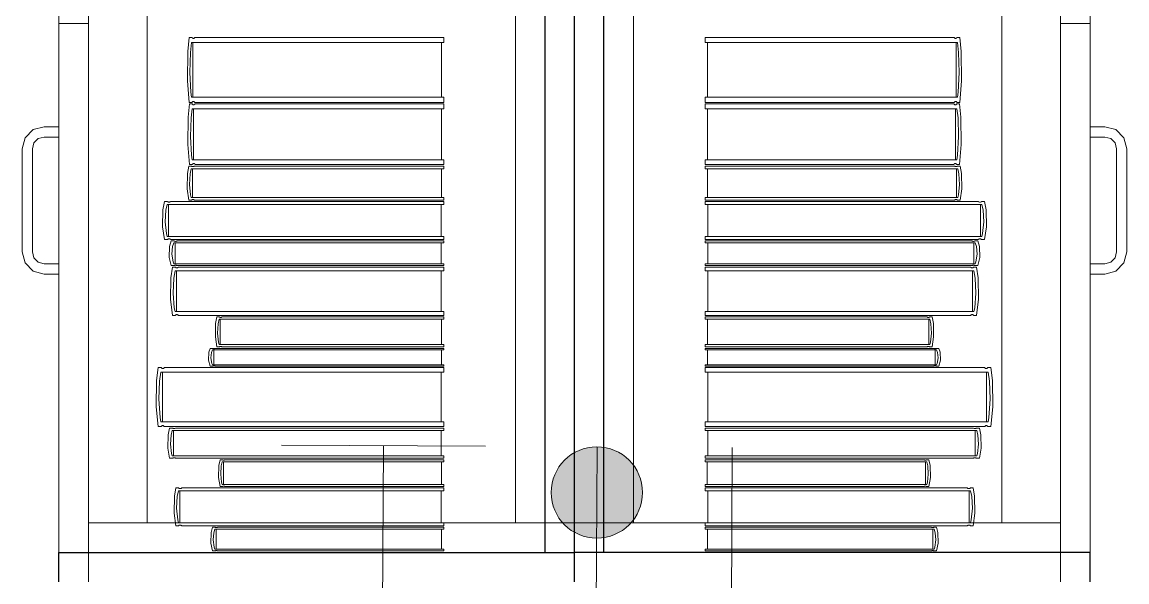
# Model space of a CAD drawing. Header units: inches. Extents: x -19 to 5698, y -728 to 92.
# Drawn here: x 116.594 to 117.344, y 35 to 35.38 of the extents above; entities that cross this region are included whole.
import ezdxf

# ---------------------------------------------------------------- set-up
doc = ezdxf.new("R2010")
doc.units = ezdxf.units.IN
doc.header["$MEASUREMENT"] = 0
doc.set_wipeout_variables(frame=1)
for name, pattern in [('HIDDEN', [0.375, 0.25, -0.125]), ('RAYITAS', [0.375, 0.25, -0.125]), ('Wipeout_Contour', [1, 0, -1])]:
    doc.linetypes.add(name, pattern=pattern)
for name, color, linetype, lineweight in [('00 conduct tomacorr', 120, 'HIDDEN', 30), ('T-TECHO-E', 150, 'Continuous', 20), ('TOMACORRIENTE', 22, 'RAYITAS', 9)]:
    doc.layers.add(name, color=color, linetype=linetype, lineweight=lineweight)
doc.layers.add('Interior - Mobiliario', color=7, linetype='Continuous')

# ---------------------------------------------------------------- blocks, each defined once
blk = doc.blocks.new('a')
at = {"layer": 'TOMACORRIENTE', "ltscale": 0.05}
h = blk.add_hatch(color=4, dxfattribs=at)
edge = h.paths.add_edge_path()
edge.add_arc((0, 0.0752), 0.02106, 0, 360)
at = {"layer": 'TOMACORRIENTE', "color": 4}
for p, q in [((-0.14553, 0.09625), (-0.0515, 0.09625)), ((-0.09851, 0.09625), (-0.09851, -0.09657)), ((0, 0.09625), (0, -0.09625)), ((0.06232, -0.09625), (0.06232, 0.09625))]:
    blk.add_line(p, q, dxfattribs=at)
blk.add_circle((0, 0.0752), 0.02106, dxfattribs=at)
blk = doc.blocks.new('CABLE 3FACE')
at = {"layer": 'T-TECHO-E', "rotation": 59.94170052614085}
blk.add_blockref('a', (0, 0), dxfattribs=at)

msp = doc.modelspace()

# ---------------------------------------------------------------- linework, layer by layer
at = {"layer": 'Interior - Mobiliario', "color": 175, "linetype": 'Continuous', "lineweight": 13}
for p, q in [((116.63882, 36.48), (116.63882, 35.02)), ((116.94882, 35.02), (116.94882, 36.48)), ((116.98882, 35.02), (116.98882, 36.48)), ((117.29882, 36.48), (117.29882, 35.02)), ((116.63882, 36.46), (116.63882, 35.04)), ((116.67882, 35.04), (116.67882, 36.46)), ((116.92882, 36.46), (116.92882, 35.04)), ((117.00882, 36.46), (117.00882, 35.04)), ((117.25882, 35.04), (117.25882, 36.46)), ((117.29882, 36.46), (117.29882, 35.04)), ((116.61882, 35.379), (116.63882, 35.379)), ((117.31882, 35.379), (117.29882, 35.379)), ((116.7072, 35.36962), (116.70625, 35.35993)), ((116.70908, 35.36962), (116.7072, 35.36962)), ((116.70813, 35.35947), (116.70892, 35.36609)), ((116.70892, 35.36609), (116.88016, 35.36609)), ((116.70917, 35.36945), (116.70908, 35.36962)), ((116.70939, 35.36918), (116.70917, 35.36945)), ((116.70963, 35.369), (116.70939, 35.36918)), ((116.70988, 35.3689), (116.70963, 35.369)), ((116.70979, 35.36609), (116.70979, 35.32897)), ((116.71013, 35.36889), (116.70988, 35.3689)), ((116.71038, 35.36897), (116.71013, 35.36889)), ((116.71063, 35.36913), (116.71038, 35.36897)), ((116.71085, 35.36939), (116.71063, 35.36913)), ((116.71099, 35.36962), (116.71085, 35.36939)), ((116.88016, 35.36962), (116.71099, 35.36962)), ((116.87843, 35.32897), (116.87843, 35.36609)), ((116.88016, 35.36609), (116.88016, 35.36962)), ((117.05747, 35.36609), (117.05747, 35.36962)), ((117.05747, 35.36962), (117.22664, 35.36962)), ((117.22871, 35.36609), (117.05747, 35.36609)), ((117.0592, 35.32897), (117.0592, 35.36609)), ((117.22664, 35.36962), (117.22679, 35.36939)), ((117.22679, 35.36939), (117.22701, 35.36913)), ((117.22701, 35.36913), (117.22725, 35.36897)), ((117.22725, 35.36897), (117.2275, 35.36889)), ((117.2275, 35.36889), (117.22776, 35.3689)), ((117.22776, 35.3689), (117.22801, 35.369)), ((117.22784, 35.36609), (117.22784, 35.32897)), ((117.22801, 35.369), (117.22824, 35.36918)), ((117.22824, 35.36918), (117.22846, 35.36945)), ((117.22846, 35.36945), (117.22856, 35.36962)), ((117.22856, 35.36962), (117.23044, 35.36962)), ((117.2295, 35.35947), (117.22871, 35.36609)), ((117.23044, 35.36962), (117.23139, 35.35993)), ((116.70625, 35.35993), (116.70603, 35.34017)), ((116.70769, 35.34587), (116.70813, 35.35947)), ((117.22994, 35.34587), (117.2295, 35.35947)), ((117.23139, 35.35993), (117.2316, 35.34017)), ((116.70603, 35.34017), (116.7072, 35.32544)), ((116.70841, 35.33233), (116.70769, 35.34587)), ((117.22922, 35.33233), (117.22994, 35.34587)), ((117.2316, 35.34017), (117.23044, 35.32544)), ((116.7072, 35.32544), (116.70908, 35.32544)), ((116.70892, 35.32897), (116.70841, 35.33233)), ((116.88016, 35.32897), (116.70892, 35.32897)), ((116.70908, 35.32544), (116.70922, 35.32568)), ((116.70922, 35.32568), (116.70944, 35.32593)), ((116.70944, 35.32593), (116.70968, 35.3261)), ((116.70968, 35.3261), (116.70993, 35.32618)), ((116.70993, 35.32618), (116.71019, 35.32617)), ((116.71019, 35.32617), (116.71044, 35.32607)), ((116.71044, 35.32607), (116.71068, 35.32588)), ((116.71068, 35.32588), (116.71089, 35.32561)), ((116.71089, 35.32561), (116.71099, 35.32544)), ((116.71099, 35.32544), (116.88016, 35.32544)), ((116.88016, 35.32544), (116.88016, 35.32897)), ((117.05747, 35.32544), (117.05747, 35.32897)), ((117.05747, 35.32897), (117.22871, 35.32897)), ((117.22664, 35.32544), (117.05747, 35.32544)), ((117.22674, 35.32561), (117.22664, 35.32544)), ((117.22696, 35.32588), (117.22674, 35.32561)), ((117.22719, 35.32607), (117.22696, 35.32588)), ((117.22744, 35.32617), (117.22719, 35.32607)), ((117.2277, 35.32618), (117.22744, 35.32617)), ((117.22795, 35.3261), (117.2277, 35.32618)), ((117.22819, 35.32593), (117.22795, 35.3261)), ((117.22842, 35.32568), (117.22819, 35.32593)), ((117.22856, 35.32544), (117.22842, 35.32568)), ((117.23044, 35.32544), (117.22856, 35.32544)), ((117.22871, 35.32897), (117.22922, 35.33233)), ((116.70754, 35.32444), (116.7066, 35.31541)), ((116.70942, 35.32444), (116.70754, 35.32444)), ((116.70848, 35.31498), (116.70927, 35.32115)), ((116.70927, 35.32115), (116.88016, 35.32115)), ((116.70951, 35.32428), (116.70942, 35.32444)), ((116.70973, 35.32403), (116.70951, 35.32428)), ((116.70997, 35.32386), (116.70973, 35.32403)), ((116.71022, 35.32376), (116.70997, 35.32386)), ((116.71013, 35.32115), (116.71013, 35.28657)), ((116.71047, 35.32375), (116.71022, 35.32376)), ((116.71073, 35.32383), (116.71047, 35.32375)), ((116.71097, 35.32398), (116.71073, 35.32383)), ((116.71119, 35.32422), (116.71097, 35.32398)), ((116.71133, 35.32444), (116.71119, 35.32422)), ((116.88016, 35.32444), (116.71133, 35.32444)), ((116.87843, 35.28657), (116.87843, 35.32115)), ((116.88016, 35.32115), (116.88016, 35.32444)), ((117.05747, 35.32115), (117.05747, 35.32444)), ((117.05747, 35.32444), (117.2263, 35.32444)), ((117.22837, 35.32115), (117.05747, 35.32115)), ((117.0592, 35.28657), (117.0592, 35.32115)), ((117.2263, 35.32444), (117.22645, 35.32422)), ((117.22645, 35.32422), (117.22667, 35.32398)), ((117.22667, 35.32398), (117.22691, 35.32383)), ((117.22691, 35.32383), (117.22716, 35.32375)), ((117.22716, 35.32375), (117.22741, 35.32376)), ((117.22741, 35.32376), (117.22766, 35.32386)), ((117.2275, 35.32115), (117.2275, 35.28657)), ((117.22766, 35.32386), (117.2279, 35.32403)), ((117.2279, 35.32403), (117.22812, 35.32428)), ((117.22812, 35.32428), (117.22822, 35.32444)), ((117.22822, 35.32444), (117.23009, 35.32444)), ((117.22916, 35.31498), (117.22837, 35.32115)), ((117.23009, 35.32444), (117.23104, 35.31541)), ((116.7066, 35.31541), (116.70638, 35.29701)), ((116.70804, 35.30231), (116.70848, 35.31498)), ((117.2296, 35.30231), (117.22916, 35.31498)), ((117.23104, 35.31541), (117.23125, 35.29701)), ((116.60132, 35.30699), (116.59583, 35.3015)), ((116.60882, 35.309), (116.60132, 35.30699)), ((116.61882, 35.309), (116.60882, 35.309)), ((116.61882, 35.302), (116.61882, 35.309)), ((117.31882, 35.309), (117.32882, 35.309)), ((117.31882, 35.302), (117.31882, 35.309)), ((117.32882, 35.309), (117.33632, 35.30699)), ((117.33632, 35.30699), (117.34181, 35.3015)), ((116.59583, 35.3015), (116.59382, 35.294)), ((116.60082, 35.294), (116.60189, 35.298)), ((116.60189, 35.298), (116.60482, 35.30093)), ((116.60482, 35.30093), (116.60882, 35.302)), ((116.60882, 35.302), (116.61882, 35.302)), ((116.70638, 35.29701), (116.70754, 35.28328)), ((116.70876, 35.2897), (116.70804, 35.30231)), ((117.22888, 35.2897), (117.2296, 35.30231)), ((117.23125, 35.29701), (117.23009, 35.28328)), ((117.32882, 35.302), (117.31882, 35.302)), ((117.33282, 35.30093), (117.32882, 35.302)), ((117.33575, 35.298), (117.33282, 35.30093)), ((117.33682, 35.294), (117.33575, 35.298)), ((117.34181, 35.3015), (117.34382, 35.294)), ((116.59382, 35.294), (116.59382, 35.224)), ((116.60082, 35.224), (116.60082, 35.294)), ((116.70927, 35.28657), (116.70876, 35.2897)), ((117.22837, 35.28657), (117.22888, 35.2897)), ((117.33682, 35.224), (117.33682, 35.294)), ((117.34382, 35.294), (117.34382, 35.224)), ((116.70695, 35.28228), (116.70601, 35.27722)), ((116.70884, 35.28228), (116.70695, 35.28228)), ((116.70754, 35.28328), (116.70942, 35.28328)), ((116.70789, 35.27698), (116.70869, 35.28043)), ((116.70869, 35.28043), (116.88016, 35.28043)), ((116.70893, 35.28219), (116.70884, 35.28228)), ((116.70915, 35.28205), (116.70893, 35.28219)), ((116.70939, 35.28195), (116.70915, 35.28205)), ((116.88016, 35.28657), (116.70927, 35.28657)), ((116.70964, 35.2819), (116.70939, 35.28195)), ((116.70942, 35.28328), (116.70956, 35.2835)), ((116.70955, 35.28043), (116.70955, 35.26104)), ((116.70956, 35.2835), (116.70978, 35.28374)), ((116.7099, 35.2819), (116.70964, 35.2819)), ((116.70978, 35.28374), (116.71002, 35.28389)), ((116.71015, 35.28194), (116.7099, 35.2819)), ((116.71002, 35.28389), (116.71028, 35.28397)), ((116.71039, 35.28203), (116.71015, 35.28194)), ((116.71028, 35.28397), (116.71053, 35.28396)), ((116.71061, 35.28216), (116.71039, 35.28203)), ((116.71053, 35.28396), (116.71078, 35.28387)), ((116.71076, 35.28228), (116.71061, 35.28216)), ((116.88016, 35.28228), (116.71076, 35.28228)), ((116.71078, 35.28387), (116.71102, 35.28369)), ((116.71102, 35.28369), (116.71123, 35.28344)), ((116.71123, 35.28344), (116.71133, 35.28328)), ((116.71133, 35.28328), (116.88016, 35.28328)), ((116.87843, 35.26104), (116.87843, 35.28043)), ((116.88016, 35.28328), (116.88016, 35.28657)), ((116.88016, 35.28043), (116.88016, 35.28228)), ((117.05747, 35.28328), (117.05747, 35.28657)), ((117.05747, 35.28657), (117.22837, 35.28657)), ((117.2263, 35.28328), (117.05747, 35.28328)), ((117.05747, 35.28043), (117.05747, 35.28228)), ((117.05747, 35.28228), (117.22688, 35.28228)), ((117.22895, 35.28043), (117.05747, 35.28043)), ((117.05921, 35.26104), (117.05921, 35.28043)), ((117.2264, 35.28344), (117.2263, 35.28328)), ((117.22662, 35.28369), (117.2264, 35.28344)), ((117.22685, 35.28387), (117.22662, 35.28369)), ((117.2271, 35.28396), (117.22685, 35.28387)), ((117.22688, 35.28228), (117.22702, 35.28216)), ((117.22702, 35.28216), (117.22724, 35.28203)), ((117.22736, 35.28397), (117.2271, 35.28396)), ((117.22724, 35.28203), (117.22749, 35.28194)), ((117.22761, 35.28389), (117.22736, 35.28397)), ((117.22749, 35.28194), (117.22774, 35.2819)), ((117.22785, 35.28374), (117.22761, 35.28389)), ((117.22774, 35.2819), (117.22799, 35.2819)), ((117.22807, 35.2835), (117.22785, 35.28374)), ((117.22799, 35.2819), (117.22824, 35.28195)), ((117.22822, 35.28328), (117.22807, 35.2835)), ((117.22808, 35.28043), (117.22808, 35.26104)), ((117.23009, 35.28328), (117.22822, 35.28328)), ((117.22824, 35.28195), (117.22848, 35.28205)), ((117.22848, 35.28205), (117.2287, 35.28219)), ((117.2287, 35.28219), (117.2288, 35.28228)), ((117.2288, 35.28228), (117.23068, 35.28228)), ((117.22974, 35.27698), (117.22895, 35.28043)), ((117.23068, 35.28228), (117.23163, 35.27722)), ((116.70601, 35.27722), (116.70579, 35.26689)), ((116.70745, 35.26987), (116.70789, 35.27698)), ((117.23018, 35.26987), (117.22974, 35.27698)), ((117.23163, 35.27722), (117.23184, 35.26689)), ((116.70579, 35.26689), (116.70695, 35.25919)), ((116.70817, 35.26279), (116.70745, 35.26987)), ((117.22946, 35.26279), (117.23018, 35.26987)), ((117.23184, 35.26689), (117.23068, 35.25919)), ((116.69046, 35.25819), (116.68942, 35.25254)), ((116.69252, 35.25819), (116.69046, 35.25819)), ((116.69263, 35.25809), (116.69252, 35.25819)), ((116.69287, 35.25793), (116.69263, 35.25809)), ((116.69313, 35.25782), (116.69287, 35.25793)), ((116.6934, 35.25776), (116.69313, 35.25782)), ((116.69368, 35.25776), (116.6934, 35.25776)), ((116.69396, 35.25781), (116.69368, 35.25776)), ((116.69422, 35.2579), (116.69396, 35.25781)), ((116.69447, 35.25805), (116.69422, 35.2579)), ((116.69462, 35.25819), (116.69447, 35.25805)), ((116.88016, 35.25819), (116.69462, 35.25819)), ((116.70695, 35.25919), (116.70884, 35.25919)), ((116.70869, 35.26104), (116.70817, 35.26279)), ((116.88016, 35.26104), (116.70869, 35.26104)), ((116.70884, 35.25919), (116.70898, 35.25931)), ((116.70898, 35.25931), (116.7092, 35.25944)), ((116.7092, 35.25944), (116.70944, 35.25953)), ((116.70944, 35.25953), (116.7097, 35.25958)), ((116.7097, 35.25958), (116.70995, 35.25957)), ((116.70995, 35.25957), (116.7102, 35.25952)), ((116.7102, 35.25952), (116.71044, 35.25942)), ((116.71044, 35.25942), (116.71066, 35.25928)), ((116.71066, 35.25928), (116.71076, 35.25919)), ((116.71076, 35.25919), (116.88016, 35.25919)), ((116.88016, 35.25919), (116.88016, 35.26104)), ((116.88016, 35.25613), (116.88016, 35.25819)), ((117.05747, 35.25919), (117.05747, 35.26104)), ((117.05747, 35.26104), (117.22895, 35.26104)), ((117.22688, 35.25919), (117.05747, 35.25919)), ((117.05747, 35.25613), (117.05747, 35.25819)), ((117.05747, 35.25819), (117.24301, 35.25819)), ((117.22698, 35.25928), (117.22688, 35.25919)), ((117.22719, 35.25942), (117.22698, 35.25928)), ((117.22743, 35.25952), (117.22719, 35.25942)), ((117.22768, 35.25957), (117.22743, 35.25952)), ((117.22794, 35.25958), (117.22768, 35.25957)), ((117.22819, 35.25953), (117.22794, 35.25958)), ((117.22843, 35.25944), (117.22819, 35.25953)), ((117.22865, 35.25931), (117.22843, 35.25944)), ((117.2288, 35.25919), (117.22865, 35.25931)), ((117.23068, 35.25919), (117.2288, 35.25919)), ((117.22895, 35.26104), (117.22946, 35.26279)), ((117.24301, 35.25819), (117.24317, 35.25805)), ((117.24317, 35.25805), (117.24341, 35.2579)), ((117.24341, 35.2579), (117.24367, 35.25781)), ((117.24367, 35.25781), (117.24395, 35.25776)), ((117.24395, 35.25776), (117.24423, 35.25776)), ((117.24423, 35.25776), (117.2445, 35.25782)), ((117.2445, 35.25782), (117.24477, 35.25793)), ((117.24477, 35.25793), (117.24501, 35.25809)), ((117.24501, 35.25809), (117.24511, 35.25819)), ((117.24511, 35.25819), (117.24717, 35.25819)), ((117.24717, 35.25819), (117.24821, 35.25254)), ((116.68942, 35.25254), (116.68919, 35.24103)), ((116.691, 35.24435), (116.69149, 35.25227)), ((116.69149, 35.25227), (116.69236, 35.25613)), ((116.69236, 35.25613), (116.88016, 35.25613)), ((116.69331, 35.25613), (116.69331, 35.23451)), ((116.87826, 35.23451), (116.87826, 35.25613)), ((117.24528, 35.25613), (117.05747, 35.25613)), ((117.05937, 35.23451), (117.05937, 35.25613)), ((117.24433, 35.25613), (117.24433, 35.23451)), ((117.24615, 35.25227), (117.24528, 35.25613)), ((117.24663, 35.24435), (117.24615, 35.25227)), ((117.24821, 35.25254), (117.24845, 35.24103)), ((116.6918, 35.23646), (116.691, 35.24435)), ((117.24584, 35.23646), (117.24663, 35.24435)), ((116.68919, 35.24103), (116.69046, 35.23245)), ((116.69236, 35.23451), (116.6918, 35.23646)), ((117.24528, 35.23451), (117.24584, 35.23646)), ((117.24845, 35.24103), (117.24717, 35.23245)), ((116.69046, 35.23245), (116.69252, 35.23245)), ((116.88016, 35.23451), (116.69236, 35.23451)), ((116.69252, 35.23245), (116.69268, 35.23259)), ((116.69268, 35.23259), (116.69292, 35.23273)), ((116.69292, 35.23273), (116.69319, 35.23283)), ((116.69319, 35.23283), (116.69347, 35.23288)), ((116.69347, 35.23288), (116.69374, 35.23287)), ((116.69374, 35.23287), (116.69402, 35.23281)), ((116.69399, 35.22777), (116.69376, 35.22027)), ((116.695, 35.23145), (116.69399, 35.22777)), ((116.69402, 35.23281), (116.69428, 35.2327)), ((116.69428, 35.2327), (116.69452, 35.23255)), ((116.69452, 35.23255), (116.69462, 35.23245)), ((116.69462, 35.23245), (116.88016, 35.23245)), ((116.69702, 35.23145), (116.695, 35.23145)), ((116.69553, 35.22244), (116.696, 35.2276)), ((116.696, 35.2276), (116.69686, 35.23011)), ((116.69686, 35.23011), (116.88016, 35.23011)), ((116.69712, 35.23138), (116.69702, 35.23145)), ((116.69735, 35.23128), (116.69712, 35.23138)), ((116.69761, 35.23121), (116.69735, 35.23128)), ((116.69788, 35.23117), (116.69761, 35.23121)), ((116.69778, 35.23011), (116.69778, 35.21602)), ((116.69815, 35.23117), (116.69788, 35.23117)), ((116.69842, 35.2312), (116.69815, 35.23117)), ((116.69868, 35.23126), (116.69842, 35.2312)), ((116.69892, 35.23136), (116.69868, 35.23126)), ((116.69907, 35.23145), (116.69892, 35.23136)), ((116.88016, 35.23145), (116.69907, 35.23145)), ((116.87831, 35.21602), (116.87831, 35.23011)), ((116.88016, 35.23245), (116.88016, 35.23451)), ((116.88016, 35.23011), (116.88016, 35.23145)), ((117.05747, 35.23245), (117.05747, 35.23451)), ((117.05747, 35.23451), (117.24528, 35.23451)), ((117.24301, 35.23245), (117.05747, 35.23245)), ((117.05747, 35.23011), (117.05747, 35.23145)), ((117.05747, 35.23145), (117.23857, 35.23145)), ((117.24078, 35.23011), (117.05747, 35.23011)), ((117.05933, 35.21602), (117.05933, 35.23011)), ((117.23857, 35.23145), (117.23872, 35.23136)), ((117.23872, 35.23136), (117.23896, 35.23126)), ((117.23896, 35.23126), (117.23922, 35.2312)), ((117.23922, 35.2312), (117.23949, 35.23117)), ((117.23949, 35.23117), (117.23976, 35.23117)), ((117.23976, 35.23117), (117.24003, 35.23121)), ((117.23985, 35.23011), (117.23985, 35.21602)), ((117.24003, 35.23121), (117.24028, 35.23128)), ((117.24028, 35.23128), (117.24051, 35.23138)), ((117.24051, 35.23138), (117.24062, 35.23145)), ((117.24062, 35.23145), (117.24263, 35.23145)), ((117.24163, 35.2276), (117.24078, 35.23011)), ((117.2421, 35.22244), (117.24163, 35.2276)), ((117.24263, 35.23145), (117.24364, 35.22777)), ((117.24312, 35.23255), (117.24301, 35.23245)), ((117.24335, 35.2327), (117.24312, 35.23255)), ((117.24361, 35.23281), (117.24335, 35.2327)), ((117.24389, 35.23287), (117.24361, 35.23281)), ((117.24364, 35.22777), (117.24387, 35.22027)), ((117.24417, 35.23288), (117.24389, 35.23287)), ((117.24444, 35.23283), (117.24417, 35.23288)), ((117.24471, 35.23273), (117.24444, 35.23283)), ((117.24495, 35.23259), (117.24471, 35.23273)), ((117.24511, 35.23245), (117.24495, 35.23259)), ((117.24717, 35.23245), (117.24511, 35.23245)), ((116.59382, 35.224), (116.59583, 35.2165)), ((116.60189, 35.22), (116.60082, 35.224)), ((116.60482, 35.21707), (116.60189, 35.22)), ((116.69376, 35.22027), (116.695, 35.21468)), ((116.69631, 35.21729), (116.69553, 35.22244)), ((117.24133, 35.21729), (117.2421, 35.22244)), ((117.24387, 35.22027), (117.24263, 35.21468)), ((117.33282, 35.21707), (117.33575, 35.22)), ((117.33575, 35.22), (117.33682, 35.224)), ((117.34382, 35.224), (117.34181, 35.2165)), ((116.59583, 35.2165), (116.60132, 35.21101)), ((116.60882, 35.216), (116.60482, 35.21707)), ((116.61882, 35.216), (116.60882, 35.216)), ((116.61882, 35.209), (116.61882, 35.216)), ((116.69582, 35.21368), (116.69481, 35.20649)), ((116.695, 35.21468), (116.69702, 35.21468)), ((116.69782, 35.21368), (116.69582, 35.21368)), ((116.69686, 35.21602), (116.69631, 35.21729)), ((116.88016, 35.21602), (116.69686, 35.21602)), ((116.69702, 35.21468), (116.69717, 35.21477)), ((116.69717, 35.21477), (116.69741, 35.21487)), ((116.69741, 35.21487), (116.69767, 35.21493)), ((116.69767, 35.21493), (116.69794, 35.21496)), ((116.69793, 35.21355), (116.69782, 35.21368)), ((116.69816, 35.21336), (116.69793, 35.21355)), ((116.69794, 35.21496), (116.69821, 35.21496)), ((116.69841, 35.21322), (116.69816, 35.21336)), ((116.69821, 35.21496), (116.69848, 35.21492)), ((116.69868, 35.21314), (116.69841, 35.21322)), ((116.69848, 35.21492), (116.69873, 35.21485)), ((116.69895, 35.21313), (116.69868, 35.21314)), ((116.69873, 35.21485), (116.69896, 35.21475)), ((116.69922, 35.21319), (116.69895, 35.21313)), ((116.69896, 35.21475), (116.69907, 35.21468)), ((116.69907, 35.21468), (116.88016, 35.21468)), ((116.69948, 35.21332), (116.69922, 35.21319)), ((116.69971, 35.21351), (116.69948, 35.21332)), ((116.69986, 35.21368), (116.69971, 35.21351)), ((116.88016, 35.21368), (116.69986, 35.21368)), ((116.88016, 35.21468), (116.88016, 35.21602)), ((116.88016, 35.21106), (116.88016, 35.21368)), ((117.05747, 35.21468), (117.05747, 35.21602)), ((117.05747, 35.21602), (117.24078, 35.21602)), ((117.23857, 35.21468), (117.05747, 35.21468)), ((117.05747, 35.21106), (117.05747, 35.21368)), ((117.05747, 35.21368), (117.23777, 35.21368)), ((117.23777, 35.21368), (117.23792, 35.21351)), ((117.23792, 35.21351), (117.23816, 35.21332)), ((117.23816, 35.21332), (117.23842, 35.21319)), ((117.23842, 35.21319), (117.23868, 35.21313)), ((117.23867, 35.21475), (117.23857, 35.21468)), ((117.2389, 35.21485), (117.23867, 35.21475)), ((117.23868, 35.21313), (117.23896, 35.21314)), ((117.23916, 35.21492), (117.2389, 35.21485)), ((117.23896, 35.21314), (117.23922, 35.21322)), ((117.23943, 35.21496), (117.23916, 35.21492)), ((117.23922, 35.21322), (117.23948, 35.21336)), ((117.2397, 35.21496), (117.23943, 35.21496)), ((117.23948, 35.21336), (117.23971, 35.21355)), ((117.23997, 35.21493), (117.2397, 35.21496)), ((117.23971, 35.21355), (117.23981, 35.21368)), ((117.23981, 35.21368), (117.24181, 35.21368)), ((117.24023, 35.21487), (117.23997, 35.21493)), ((117.24046, 35.21477), (117.24023, 35.21487)), ((117.24062, 35.21468), (117.24046, 35.21477)), ((117.24263, 35.21468), (117.24062, 35.21468)), ((117.24078, 35.21602), (117.24133, 35.21729)), ((117.24181, 35.21368), (117.24282, 35.20649)), ((117.31882, 35.216), (117.32882, 35.216)), ((117.31882, 35.209), (117.31882, 35.216)), ((117.32882, 35.216), (117.33282, 35.21707)), ((117.34181, 35.2165), (117.33632, 35.21101)), ((116.60132, 35.21101), (116.60882, 35.209)), ((116.60882, 35.209), (116.61882, 35.209)), ((116.69481, 35.20649), (116.69458, 35.19182)), ((116.69635, 35.19605), (116.69682, 35.20615)), ((116.69682, 35.20615), (116.69766, 35.21106)), ((116.69766, 35.21106), (116.88016, 35.21106)), ((116.69858, 35.21106), (116.69858, 35.18351)), ((116.87832, 35.18351), (116.87832, 35.21106)), ((117.23997, 35.21106), (117.05747, 35.21106)), ((117.05932, 35.18351), (117.05932, 35.21106)), ((117.23905, 35.21106), (117.23905, 35.18351)), ((117.24082, 35.20615), (117.23997, 35.21106)), ((117.24129, 35.19605), (117.24082, 35.20615)), ((117.24282, 35.20649), (117.24305, 35.19182)), ((117.32882, 35.209), (117.31882, 35.209)), ((117.33632, 35.21101), (117.32882, 35.209)), ((116.69458, 35.19182), (116.69582, 35.18088)), ((116.69712, 35.186), (116.69635, 35.19605)), ((117.24052, 35.186), (117.24129, 35.19605)), ((117.24305, 35.19182), (117.24181, 35.18088)), ((116.69766, 35.18351), (116.69712, 35.186)), ((116.88016, 35.18351), (116.69766, 35.18351)), ((116.88016, 35.18088), (116.88016, 35.18351)), ((117.05747, 35.18088), (117.05747, 35.18351)), ((117.05747, 35.18351), (117.23997, 35.18351)), ((117.23997, 35.18351), (117.24052, 35.186)), ((116.69582, 35.18088), (116.69782, 35.18088)), ((116.69782, 35.18088), (116.69798, 35.18106)), ((116.69798, 35.18106), (116.69821, 35.18125)), ((116.69821, 35.18125), (116.69847, 35.18137)), ((116.69847, 35.18137), (116.69874, 35.18143)), ((116.69874, 35.18143), (116.69901, 35.18142)), ((116.69901, 35.18142), (116.69928, 35.18135)), ((116.69928, 35.18135), (116.69953, 35.18121)), ((116.69953, 35.18121), (116.69976, 35.18101)), ((116.69976, 35.18101), (116.69986, 35.18088)), ((116.69986, 35.18088), (116.88016, 35.18088)), ((116.7252, 35.17541), (116.72501, 35.1663)), ((116.72605, 35.17988), (116.7252, 35.17541)), ((116.72772, 35.17988), (116.72605, 35.17988)), ((116.72649, 35.16893), (116.72688, 35.1752)), ((116.72688, 35.1752), (116.72759, 35.17825)), ((116.72759, 35.17825), (116.88016, 35.17825)), ((116.72781, 35.1798), (116.72772, 35.17988)), ((116.728, 35.17968), (116.72781, 35.1798)), ((116.72821, 35.17959), (116.728, 35.17968)), ((116.72844, 35.17955), (116.72821, 35.17959)), ((116.72836, 35.17825), (116.72836, 35.16114)), ((116.72866, 35.17954), (116.72844, 35.17955)), ((116.72889, 35.17958), (116.72866, 35.17954)), ((116.7291, 35.17966), (116.72889, 35.17958)), ((116.7293, 35.17977), (116.7291, 35.17966)), ((116.72943, 35.17988), (116.7293, 35.17977)), ((116.88016, 35.17988), (116.72943, 35.17988)), ((116.87862, 35.16114), (116.87862, 35.17825)), ((116.88016, 35.17825), (116.88016, 35.17988)), ((117.23777, 35.18088), (117.05747, 35.18088)), ((117.05747, 35.17825), (117.05747, 35.17988)), ((117.05747, 35.17988), (117.20821, 35.17988)), ((117.21005, 35.17825), (117.05747, 35.17825)), ((117.05902, 35.16114), (117.05902, 35.17825)), ((117.20821, 35.17988), (117.20833, 35.17977)), ((117.20833, 35.17977), (117.20853, 35.17966)), ((117.20853, 35.17966), (117.20875, 35.17958)), ((117.20875, 35.17958), (117.20897, 35.17954)), ((117.20897, 35.17954), (117.2092, 35.17955)), ((117.2092, 35.17955), (117.20942, 35.17959)), ((117.20928, 35.17825), (117.20928, 35.16114)), ((117.20942, 35.17959), (117.20963, 35.17968)), ((117.20963, 35.17968), (117.20983, 35.1798)), ((117.20983, 35.1798), (117.20991, 35.17988)), ((117.20991, 35.17988), (117.21159, 35.17988)), ((117.21075, 35.1752), (117.21005, 35.17825)), ((117.21115, 35.16893), (117.21075, 35.1752)), ((117.21159, 35.17988), (117.21243, 35.17541)), ((117.21243, 35.17541), (117.21262, 35.1663)), ((117.23787, 35.18101), (117.23777, 35.18088)), ((117.2381, 35.18121), (117.23787, 35.18101)), ((117.23836, 35.18135), (117.2381, 35.18121)), ((117.23862, 35.18142), (117.23836, 35.18135)), ((117.2389, 35.18143), (117.23862, 35.18142)), ((117.23916, 35.18137), (117.2389, 35.18143)), ((117.23942, 35.18125), (117.23916, 35.18137)), ((117.23966, 35.18106), (117.23942, 35.18125)), ((117.23981, 35.18088), (117.23966, 35.18106)), ((117.24181, 35.18088), (117.23981, 35.18088)), ((116.72713, 35.16268), (116.72649, 35.16893)), ((117.2105, 35.16268), (117.21115, 35.16893)), ((116.72501, 35.1663), (116.72605, 35.1595)), ((116.72759, 35.16114), (116.72713, 35.16268)), ((116.88016, 35.16114), (116.72759, 35.16114)), ((116.88016, 35.1595), (116.88016, 35.16114)), ((117.05747, 35.1595), (117.05747, 35.16114)), ((117.05747, 35.16114), (117.21005, 35.16114)), ((117.21005, 35.16114), (117.2105, 35.16268)), ((117.21262, 35.1663), (117.21159, 35.1595)), ((116.72067, 35.15586), (116.72047, 35.15048)), ((116.72153, 35.1585), (116.72067, 35.15586)), ((116.72326, 35.1585), (116.72153, 35.1585)), ((116.72199, 35.15203), (116.72239, 35.15574)), ((116.72239, 35.15574), (116.72312, 35.15754)), ((116.72312, 35.15754), (116.88016, 35.15754)), ((116.72335, 35.15846), (116.72326, 35.1585)), ((116.72355, 35.15839), (116.72335, 35.15846)), ((116.72377, 35.15833), (116.72355, 35.15839)), ((116.72399, 35.15831), (116.72377, 35.15833)), ((116.72391, 35.15754), (116.72391, 35.14743)), ((116.72423, 35.1583), (116.72399, 35.15831)), ((116.72446, 35.15833), (116.72423, 35.1583)), ((116.72468, 35.15837), (116.72446, 35.15833)), ((116.72488, 35.15844), (116.72468, 35.15837)), ((116.72502, 35.1585), (116.72488, 35.15844)), ((116.88016, 35.1585), (116.72502, 35.1585)), ((116.72605, 35.1595), (116.72772, 35.1595)), ((116.72772, 35.1595), (116.72785, 35.15961)), ((116.72785, 35.15961), (116.72805, 35.15973)), ((116.72805, 35.15973), (116.72826, 35.15981)), ((116.72826, 35.15981), (116.72849, 35.15985)), ((116.72849, 35.15985), (116.72871, 35.15984)), ((116.72871, 35.15984), (116.72894, 35.15979)), ((116.72894, 35.15979), (116.72915, 35.15971)), ((116.72915, 35.15971), (116.72934, 35.15958)), ((116.72934, 35.15958), (116.72943, 35.1595)), ((116.72943, 35.1595), (116.88016, 35.1595)), ((116.87857, 35.14743), (116.87857, 35.15754)), ((116.88016, 35.15754), (116.88016, 35.1585)), ((117.20821, 35.1595), (117.05747, 35.1595)), ((117.05747, 35.15754), (117.05747, 35.1585)), ((117.05747, 35.1585), (117.21262, 35.1585)), ((117.21451, 35.15754), (117.05747, 35.15754)), ((117.05906, 35.14743), (117.05906, 35.15754)), ((117.20829, 35.15958), (117.20821, 35.1595)), ((117.20849, 35.15971), (117.20829, 35.15958)), ((117.2087, 35.15979), (117.20849, 35.15971)), ((117.20892, 35.15984), (117.2087, 35.15979)), ((117.20915, 35.15985), (117.20892, 35.15984)), ((117.20937, 35.15981), (117.20915, 35.15985)), ((117.20959, 35.15973), (117.20937, 35.15981)), ((117.20979, 35.15961), (117.20959, 35.15973)), ((117.20991, 35.1595), (117.20979, 35.15961)), ((117.21159, 35.1595), (117.20991, 35.1595)), ((117.21262, 35.1585), (117.21275, 35.15844)), ((117.21275, 35.15844), (117.21295, 35.15837)), ((117.21295, 35.15837), (117.21317, 35.15833)), ((117.21317, 35.15833), (117.21341, 35.1583)), ((117.21341, 35.1583), (117.21364, 35.15831)), ((117.21364, 35.15831), (117.21387, 35.15833)), ((117.21372, 35.15754), (117.21372, 35.14743)), ((117.21387, 35.15833), (117.21409, 35.15839)), ((117.21409, 35.15839), (117.21429, 35.15846)), ((117.21429, 35.15846), (117.21438, 35.1585)), ((117.21438, 35.1585), (117.2161, 35.1585)), ((117.21524, 35.15574), (117.21451, 35.15754)), ((117.21565, 35.15203), (117.21524, 35.15574)), ((117.2161, 35.1585), (117.21697, 35.15586)), ((117.21697, 35.15586), (117.21717, 35.15048)), ((116.68615, 35.14547), (116.68509, 35.13668)), ((116.68826, 35.14547), (116.68615, 35.14547)), ((116.68837, 35.14531), (116.68826, 35.14547)), ((116.68861, 35.14507), (116.68837, 35.14531)), ((116.68888, 35.1449), (116.68861, 35.14507)), ((116.69, 35.14502), (116.68973, 35.14487)), ((116.69025, 35.14525), (116.69, 35.14502)), ((116.69041, 35.14547), (116.69025, 35.14525)), ((116.88016, 35.14547), (116.69041, 35.14547)), ((116.72047, 35.15048), (116.72153, 35.14647)), ((116.72153, 35.14647), (116.72326, 35.14647)), ((116.72265, 35.14834), (116.72199, 35.15203)), ((116.72312, 35.14743), (116.72265, 35.14834)), ((116.88016, 35.14743), (116.72312, 35.14743)), ((116.72326, 35.14647), (116.72339, 35.14653)), ((116.72339, 35.14653), (116.72359, 35.1466)), ((116.72359, 35.1466), (116.72382, 35.14665)), ((116.72382, 35.14665), (116.72405, 35.14667)), ((116.72405, 35.14667), (116.72428, 35.14666)), ((116.72428, 35.14666), (116.72451, 35.14664)), ((116.72451, 35.14664), (116.72473, 35.14659)), ((116.72473, 35.14659), (116.72493, 35.14651)), ((116.72493, 35.14651), (116.72502, 35.14647)), ((116.72502, 35.14647), (116.88016, 35.14647)), ((116.88016, 35.14647), (116.88016, 35.14743)), ((116.88016, 35.14226), (116.88016, 35.14547)), ((117.05747, 35.14647), (117.05747, 35.14743)), ((117.05747, 35.14743), (117.21451, 35.14743)), ((117.21262, 35.14647), (117.05747, 35.14647)), ((117.05747, 35.14226), (117.05747, 35.14547)), ((117.05747, 35.14547), (117.24723, 35.14547)), ((117.21271, 35.14651), (117.21262, 35.14647)), ((117.21291, 35.14659), (117.21271, 35.14651)), ((117.21312, 35.14664), (117.21291, 35.14659)), ((117.21335, 35.14666), (117.21312, 35.14664)), ((117.21359, 35.14667), (117.21335, 35.14666)), ((117.21382, 35.14665), (117.21359, 35.14667)), ((117.21404, 35.1466), (117.21382, 35.14665)), ((117.21424, 35.14653), (117.21404, 35.1466)), ((117.21438, 35.14647), (117.21424, 35.14653)), ((117.2161, 35.14647), (117.21438, 35.14647)), ((117.21451, 35.14743), (117.21498, 35.14834)), ((117.21498, 35.14834), (117.21565, 35.15203)), ((117.21717, 35.15048), (117.2161, 35.14647)), ((117.24723, 35.14547), (117.24739, 35.14525)), ((117.24739, 35.14525), (117.24764, 35.14502)), ((117.24764, 35.14502), (117.24791, 35.14487)), ((117.24875, 35.1449), (117.24902, 35.14507)), ((117.24902, 35.14507), (117.24927, 35.14531)), ((117.24927, 35.14531), (117.24937, 35.14547)), ((117.24937, 35.14547), (117.25148, 35.14547)), ((117.25148, 35.14547), (117.25254, 35.13668)), ((116.6872, 35.13626), (116.68809, 35.14226)), ((116.68809, 35.14226), (116.88016, 35.14226)), ((116.68916, 35.14481), (116.68888, 35.1449)), ((116.68906, 35.14226), (116.68906, 35.10862)), ((116.68945, 35.1448), (116.68916, 35.14481)), ((116.68973, 35.14487), (116.68945, 35.1448)), ((116.87822, 35.10862), (116.87822, 35.14226)), ((117.24954, 35.14226), (117.05747, 35.14226)), ((117.05941, 35.10862), (117.05941, 35.14226)), ((117.24791, 35.14487), (117.24819, 35.1448)), ((117.24819, 35.1448), (117.24847, 35.14481)), ((117.24847, 35.14481), (117.24875, 35.1449)), ((117.24857, 35.14226), (117.24857, 35.10862)), ((117.25043, 35.13626), (117.24954, 35.14226)), ((116.68509, 35.13668), (116.68485, 35.11877)), ((116.68671, 35.12394), (116.6872, 35.13626)), ((117.25093, 35.12394), (117.25043, 35.13626)), ((117.25254, 35.13668), (117.25279, 35.11877)), ((116.68752, 35.11165), (116.68671, 35.12394)), ((117.25012, 35.11165), (117.25093, 35.12394)), ((116.68485, 35.11877), (116.68615, 35.10541)), ((117.25279, 35.11877), (117.25148, 35.10541)), ((116.68809, 35.10862), (116.68752, 35.11165)), ((116.88016, 35.10862), (116.68809, 35.10862)), ((116.88016, 35.10541), (116.88016, 35.10862)), ((117.05747, 35.10541), (117.05747, 35.10862)), ((117.05747, 35.10862), (117.24954, 35.10862)), ((117.24954, 35.10862), (117.25012, 35.11165)), ((116.68615, 35.10541), (116.68826, 35.10541)), ((116.68826, 35.10541), (116.68842, 35.10563)), ((116.68842, 35.10563), (116.68867, 35.10586)), ((116.68867, 35.10586), (116.68894, 35.10601)), ((116.68894, 35.10601), (116.68922, 35.10608)), ((116.68922, 35.10608), (116.68951, 35.10607)), ((116.68951, 35.10607), (116.68979, 35.10598)), ((116.68979, 35.10598), (116.69006, 35.10581)), ((116.69006, 35.10581), (116.6903, 35.10557)), ((116.6903, 35.10557), (116.69041, 35.10541)), ((116.69041, 35.10541), (116.88016, 35.10541)), ((116.69392, 35.10441), (116.6929, 35.09993)), ((116.69594, 35.10441), (116.69392, 35.10441)), ((116.69493, 35.09971), (116.69578, 35.10278)), ((116.69578, 35.10278), (116.88016, 35.10278)), ((116.69605, 35.10433), (116.69594, 35.10441)), ((116.69628, 35.10421), (116.69605, 35.10433)), ((116.69654, 35.10412), (116.69628, 35.10421)), ((116.69681, 35.10408), (116.69654, 35.10412)), ((116.69671, 35.10278), (116.69671, 35.0856)), ((116.69708, 35.10407), (116.69681, 35.10408)), ((116.69735, 35.10411), (116.69708, 35.10407)), ((116.69761, 35.10419), (116.69735, 35.10411)), ((116.69785, 35.1043), (116.69761, 35.10419)), ((116.69801, 35.10441), (116.69785, 35.1043)), ((116.88016, 35.10441), (116.69801, 35.10441)), ((116.8783, 35.0856), (116.8783, 35.10278)), ((116.88016, 35.10278), (116.88016, 35.10441)), ((117.24723, 35.10541), (117.05747, 35.10541)), ((117.05747, 35.10278), (117.05747, 35.10441)), ((117.05747, 35.10441), (117.23963, 35.10441)), ((117.24185, 35.10278), (117.05747, 35.10278)), ((117.05934, 35.0856), (117.05934, 35.10278)), ((117.23963, 35.10441), (117.23978, 35.1043)), ((117.23978, 35.1043), (117.24002, 35.10419)), ((117.24002, 35.10419), (117.24028, 35.10411)), ((117.24028, 35.10411), (117.24055, 35.10407)), ((117.24055, 35.10407), (117.24083, 35.10408)), ((117.24083, 35.10408), (117.24109, 35.10412)), ((117.24092, 35.10278), (117.24092, 35.0856)), ((117.24109, 35.10412), (117.24135, 35.10421)), ((117.24135, 35.10421), (117.24159, 35.10433)), ((117.24159, 35.10433), (117.24169, 35.10441)), ((117.24169, 35.10441), (117.24371, 35.10441)), ((117.24271, 35.09971), (117.24185, 35.10278)), ((117.24371, 35.10441), (117.24473, 35.09993)), ((117.24733, 35.10557), (117.24723, 35.10541)), ((117.24758, 35.10581), (117.24733, 35.10557)), ((117.24784, 35.10598), (117.24758, 35.10581)), ((117.24813, 35.10607), (117.24784, 35.10598)), ((117.24841, 35.10608), (117.24813, 35.10607)), ((117.24869, 35.10601), (117.24841, 35.10608)), ((117.24896, 35.10586), (117.24869, 35.10601)), ((117.24921, 35.10563), (117.24896, 35.10586)), ((117.24937, 35.10541), (117.24921, 35.10563)), ((117.25148, 35.10541), (117.24937, 35.10541)), ((116.6929, 35.09993), (116.69267, 35.09078)), ((116.69445, 35.09342), (116.69493, 35.09971)), ((116.69523, 35.08715), (116.69445, 35.09342)), ((117.2424, 35.08715), (117.24318, 35.09342)), ((117.24318, 35.09342), (117.24271, 35.09971)), ((117.24473, 35.09993), (117.24496, 35.09078)), ((116.69267, 35.09078), (116.69392, 35.08396)), ((116.69578, 35.0856), (116.69523, 35.08715)), ((116.88016, 35.0856), (116.69578, 35.0856)), ((116.88016, 35.08396), (116.88016, 35.0856)), ((117.05747, 35.08396), (117.05747, 35.0856)), ((117.05747, 35.0856), (117.24185, 35.0856)), ((117.24185, 35.0856), (117.2424, 35.08715)), ((117.24496, 35.09078), (117.24371, 35.08396)), ((116.69392, 35.08396), (116.69594, 35.08396)), ((116.69594, 35.08396), (116.6961, 35.08407)), ((116.6961, 35.08407), (116.69634, 35.08419)), ((116.69634, 35.08419), (116.6966, 35.08427)), ((116.6966, 35.08427), (116.69687, 35.08431)), ((116.69687, 35.08431), (116.69714, 35.0843)), ((116.69714, 35.0843), (116.69741, 35.08425)), ((116.69741, 35.08425), (116.69767, 35.08417)), ((116.69767, 35.08417), (116.6979, 35.08404)), ((116.6979, 35.08404), (116.69801, 35.08396)), ((116.69801, 35.08396), (116.88016, 35.08396)), ((116.72738, 35.07897), (116.72719, 35.07084)), ((116.72821, 35.08296), (116.72738, 35.07897)), ((116.72986, 35.08296), (116.72821, 35.08296)), ((116.72864, 35.07318), (116.72903, 35.07878)), ((116.72903, 35.07878), (116.72973, 35.08151)), ((116.72973, 35.08151), (116.88016, 35.08151)), ((116.72994, 35.08289), (116.72986, 35.08296)), ((116.73014, 35.08278), (116.72994, 35.08289)), ((116.73035, 35.08271), (116.73014, 35.08278)), ((116.73056, 35.08266), (116.73035, 35.08271)), ((116.73049, 35.08151), (116.73049, 35.06623)), ((116.73079, 35.08266), (116.73056, 35.08266)), ((116.73101, 35.08269), (116.73079, 35.08266)), ((116.73122, 35.08276), (116.73101, 35.08269)), ((116.73142, 35.08287), (116.73122, 35.08276)), ((116.73154, 35.08296), (116.73142, 35.08287)), ((116.88016, 35.08296), (116.73154, 35.08296)), ((116.87864, 35.06623), (116.87864, 35.08151)), ((116.88016, 35.08151), (116.88016, 35.08296)), ((117.23963, 35.08396), (117.05747, 35.08396)), ((117.05747, 35.08151), (117.05747, 35.08296)), ((117.05747, 35.08296), (117.20609, 35.08296)), ((117.20791, 35.08151), (117.05747, 35.08151)), ((117.05899, 35.06623), (117.05899, 35.08151)), ((117.20609, 35.08296), (117.20622, 35.08287)), ((117.20622, 35.08287), (117.20641, 35.08276)), ((117.20641, 35.08276), (117.20662, 35.08269)), ((117.20662, 35.08269), (117.20685, 35.08266)), ((117.20685, 35.08266), (117.20707, 35.08266)), ((117.20707, 35.08266), (117.20729, 35.08271)), ((117.20715, 35.08151), (117.20715, 35.06623)), ((117.20729, 35.08271), (117.2075, 35.08278)), ((117.2075, 35.08278), (117.20769, 35.08289)), ((117.20769, 35.08289), (117.20777, 35.08296)), ((117.20777, 35.08296), (117.20943, 35.08296)), ((117.2086, 35.07878), (117.20791, 35.08151)), ((117.20899, 35.07318), (117.2086, 35.07878)), ((117.20943, 35.08296), (117.21026, 35.07897)), ((117.21026, 35.07897), (117.21045, 35.07084)), ((117.23973, 35.08404), (117.23963, 35.08396)), ((117.23996, 35.08417), (117.23973, 35.08404)), ((117.24022, 35.08425), (117.23996, 35.08417)), ((117.24049, 35.0843), (117.24022, 35.08425)), ((117.24076, 35.08431), (117.24049, 35.0843)), ((117.24104, 35.08427), (117.24076, 35.08431)), ((117.2413, 35.08419), (117.24104, 35.08427)), ((117.24154, 35.08407), (117.2413, 35.08419)), ((117.24169, 35.08396), (117.24154, 35.08407)), ((117.24371, 35.08396), (117.24169, 35.08396)), ((116.72719, 35.07084), (116.72821, 35.06477)), ((116.72928, 35.06761), (116.72864, 35.07318)), ((117.20836, 35.06761), (117.20899, 35.07318)), ((117.21045, 35.07084), (117.20943, 35.06477)), ((116.69817, 35.06377), (116.69718, 35.05814)), ((116.70015, 35.06377), (116.69817, 35.06377)), ((116.70025, 35.06367), (116.70015, 35.06377)), ((116.70048, 35.06351), (116.70025, 35.06367)), ((116.70073, 35.06341), (116.70048, 35.06351)), ((116.701, 35.06335), (116.70073, 35.06341)), ((116.70126, 35.06334), (116.701, 35.06335)), ((116.70153, 35.06339), (116.70126, 35.06334)), ((116.70178, 35.06349), (116.70153, 35.06339)), ((116.70202, 35.06363), (116.70178, 35.06349)), ((116.70217, 35.06377), (116.70202, 35.06363)), ((116.88016, 35.06377), (116.70217, 35.06377)), ((116.72821, 35.06477), (116.72986, 35.06477)), ((116.72973, 35.06623), (116.72928, 35.06761)), ((116.88016, 35.06623), (116.72973, 35.06623)), ((116.72986, 35.06477), (116.72998, 35.06487)), ((116.72998, 35.06487), (116.73018, 35.06497)), ((116.73018, 35.06497), (116.73039, 35.06504)), ((116.73039, 35.06504), (116.73061, 35.06507)), ((116.73061, 35.06507), (116.73084, 35.06507)), ((116.73084, 35.06507), (116.73106, 35.06503)), ((116.73106, 35.06503), (116.73127, 35.06495)), ((116.73127, 35.06495), (116.73146, 35.06484)), ((116.73146, 35.06484), (116.73154, 35.06477)), ((116.73154, 35.06477), (116.88016, 35.06477)), ((116.88016, 35.06477), (116.88016, 35.06623)), ((116.88016, 35.06172), (116.88016, 35.06377)), ((117.05747, 35.06477), (117.05747, 35.06623)), ((117.05747, 35.06623), (117.20791, 35.06623)), ((117.20609, 35.06477), (117.05747, 35.06477)), ((117.05747, 35.06172), (117.05747, 35.06377)), ((117.05747, 35.06377), (117.23547, 35.06377)), ((117.20618, 35.06484), (117.20609, 35.06477)), ((117.20637, 35.06495), (117.20618, 35.06484)), ((117.20658, 35.06503), (117.20637, 35.06495)), ((117.2068, 35.06507), (117.20658, 35.06503)), ((117.20702, 35.06507), (117.2068, 35.06507)), ((117.20724, 35.06504), (117.20702, 35.06507)), ((117.20745, 35.06497), (117.20724, 35.06504)), ((117.20765, 35.06487), (117.20745, 35.06497)), ((117.20777, 35.06477), (117.20765, 35.06487)), ((117.20943, 35.06477), (117.20777, 35.06477)), ((117.20791, 35.06623), (117.20836, 35.06761)), ((117.23547, 35.06377), (117.23562, 35.06363)), ((117.23562, 35.06363), (117.23585, 35.06349)), ((117.23585, 35.06349), (117.2361, 35.06339)), ((117.2361, 35.06339), (117.23637, 35.06334)), ((117.23637, 35.06334), (117.23664, 35.06335)), ((117.23664, 35.06335), (117.2369, 35.06341)), ((117.2369, 35.06341), (117.23715, 35.06351)), ((117.23715, 35.06351), (117.23738, 35.06367)), ((117.23738, 35.06367), (117.23748, 35.06377)), ((117.23748, 35.06377), (117.23946, 35.06377)), ((117.23946, 35.06377), (117.24046, 35.05814)), ((116.69718, 35.05814), (116.69695, 35.04667)), ((116.69869, 35.04998), (116.69916, 35.05788)), ((116.69916, 35.05788), (116.69999, 35.06172)), ((116.69999, 35.06172), (116.88016, 35.06172)), ((116.7009, 35.06172), (116.7009, 35.04017)), ((116.87834, 35.04017), (116.87834, 35.06172)), ((117.23764, 35.06172), (117.05747, 35.06172)), ((117.05929, 35.04017), (117.05929, 35.06172)), ((117.23673, 35.06172), (117.23673, 35.04017)), ((117.23848, 35.05788), (117.23764, 35.06172)), ((117.23894, 35.04998), (117.23848, 35.05788)), ((117.24046, 35.05814), (117.24068, 35.04667)), ((116.69945, 35.04211), (116.69869, 35.04998)), ((117.23818, 35.04211), (117.23894, 35.04998)), ((116.63882, 35.04), (116.67882, 35.04)), ((116.67882, 35.04), (116.92882, 35.04)), ((116.69695, 35.04667), (116.69817, 35.03812)), ((116.69999, 35.04017), (116.69945, 35.04211)), ((116.88016, 35.04017), (116.69999, 35.04017)), ((116.88016, 35.03812), (116.88016, 35.04017)), ((117.25882, 35.04), (117.00882, 35.04)), ((117.05747, 35.03812), (117.05747, 35.04017)), ((117.05747, 35.04017), (117.23764, 35.04017)), ((117.23764, 35.04017), (117.23818, 35.04211)), ((117.24068, 35.04667), (117.23946, 35.03812)), ((117.29882, 35.04), (117.25882, 35.04)), ((116.69817, 35.03812), (116.70015, 35.03812)), ((116.70015, 35.03812), (116.7003, 35.03825)), ((116.7003, 35.03825), (116.70054, 35.0384)), ((116.70054, 35.0384), (116.70079, 35.0385)), ((116.70079, 35.0385), (116.70106, 35.03855)), ((116.70106, 35.03855), (116.70132, 35.03854)), ((116.70132, 35.03854), (116.70159, 35.03848)), ((116.70159, 35.03848), (116.70184, 35.03837)), ((116.70184, 35.03837), (116.70207, 35.03822)), ((116.70207, 35.03822), (116.70217, 35.03812)), ((116.70217, 35.03812), (116.88016, 35.03812)), ((116.72225, 35.03358), (116.72205, 35.02637)), ((116.72311, 35.03712), (116.72225, 35.03358)), ((116.72481, 35.03712), (116.72311, 35.03712)), ((116.72356, 35.02845), (116.72396, 35.03341)), ((116.72396, 35.03341), (116.72468, 35.03583)), ((116.72468, 35.03583), (116.88016, 35.03583)), ((116.7249, 35.03705), (116.72481, 35.03712)), ((116.7251, 35.03696), (116.7249, 35.03705)), ((116.72532, 35.03689), (116.7251, 35.03696)), ((116.72554, 35.03685), (116.72532, 35.03689)), ((116.72577, 35.03685), (116.72554, 35.03685)), ((116.726, 35.03688), (116.72577, 35.03685)), ((116.72622, 35.03694), (116.726, 35.03688)), ((116.72643, 35.03703), (116.72622, 35.03694)), ((116.72655, 35.03712), (116.72643, 35.03703)), ((116.88016, 35.03712), (116.72655, 35.03712)), ((116.88016, 35.03583), (116.88016, 35.03712)), ((117.23547, 35.03812), (117.05747, 35.03812)), ((117.05747, 35.03583), (117.05747, 35.03712)), ((117.05747, 35.03712), (117.21108, 35.03712)), ((117.21296, 35.03583), (117.05747, 35.03583)), ((117.21108, 35.03712), (117.21121, 35.03703)), ((117.21121, 35.03703), (117.21141, 35.03694)), ((117.21141, 35.03694), (117.21163, 35.03688)), ((117.21163, 35.03688), (117.21186, 35.03685)), ((117.21186, 35.03685), (117.21209, 35.03685)), ((117.21209, 35.03685), (117.21232, 35.03689)), ((117.21232, 35.03689), (117.21253, 35.03696)), ((117.21253, 35.03696), (117.21273, 35.03705)), ((117.21273, 35.03705), (117.21282, 35.03712)), ((117.21282, 35.03712), (117.21453, 35.03712)), ((117.21368, 35.03341), (117.21296, 35.03583)), ((117.21408, 35.02845), (117.21368, 35.03341)), ((117.21453, 35.03712), (117.21539, 35.03358)), ((117.21539, 35.03358), (117.21558, 35.02637)), ((117.23557, 35.03822), (117.23547, 35.03812)), ((117.2358, 35.03837), (117.23557, 35.03822)), ((117.23605, 35.03848), (117.2358, 35.03837)), ((117.23631, 35.03854), (117.23605, 35.03848)), ((117.23658, 35.03855), (117.23631, 35.03854)), ((117.23684, 35.0385), (117.23658, 35.03855)), ((117.2371, 35.0384), (117.23684, 35.0385)), ((117.23733, 35.03825), (117.2371, 35.0384)), ((117.23748, 35.03812), (117.23733, 35.03825)), ((117.23946, 35.03812), (117.23748, 35.03812)), ((116.63882, 35.02), (116.94882, 35.02)), ((117.29882, 35.02), (116.98882, 35.02))]:
    msp.add_line(p, q, dxfattribs=at)

# ---------------------------------------------------------------- next in the draw order: wipeouts: each hides what was drawn before it
at = {"color": 254, "linetype": 'Wipeout_Contour', "lineweight": 0, "ltscale": 3317.236782}
msp.add_wipeout([(116.98882, 36.48), (116.96882, 36.48), (116.96882, 35.02), (116.98882, 35.02)], dxfattribs=at).dxf.layer = 'Interior - Mobiliario'

# ---------------------------------------------------------------- next in the draw order: linework, layer by layer
at = {"layer": 'Interior - Mobiliario', "color": 175, "linetype": 'Continuous', "lineweight": 30}
for p, q in [((116.96882, 35.02), (116.96882, 36.48)), ((116.98882, 35.02), (116.98882, 36.48)), ((116.98882, 35.02), (116.96882, 35.02))]:
    msp.add_line(p, q, dxfattribs=at)
at = {"layer": 'Interior - Mobiliario', "color": 175, "linetype": 'Continuous', "lineweight": 13}
for p, q in [((116.96882, 35.02), (116.96882, 36.48)), ((116.98882, 36.48), (116.98882, 35.02)), ((116.96882, 35.04), (116.96882, 36.46)), ((117.00882, 35.04), (116.96882, 35.04)), ((116.98882, 35.02), (116.96882, 35.02))]:
    msp.add_line(p, q, dxfattribs=at)

# ---------------------------------------------------------------- next in the draw order: wipeouts: each hides what was drawn before it
at = {"color": 254, "linetype": 'Wipeout_Contour', "lineweight": 0, "ltscale": 3317.768687}
msp.add_wipeout([(117.31882, 35.02), (116.96882, 35.02), (116.96882, 35), (117.31882, 35)], dxfattribs=at).dxf.layer = 'Interior - Mobiliario'

# ---------------------------------------------------------------- next in the draw order: linework, layer by layer
at = {"layer": 'Interior - Mobiliario', "color": 175, "linetype": 'Continuous', "lineweight": 13}
for p, q in [((116.96882, 36.5), (116.96882, 35)), ((117.31882, 35), (117.31882, 36.5)), ((116.96882, 35.02), (116.96882, 36.48)), ((116.98882, 35.02), (116.98882, 36.48)), ((116.98882, 35.02), (116.98882, 36.48)), ((116.98882, 35.02), (116.98882, 36.48)), ((117.29882, 36.48), (117.29882, 35.02)), ((117.29882, 36.48), (117.29882, 35.02)), ((117.31882, 36.48), (117.31882, 35.02)), ((117.31882, 36.48), (117.31882, 35.02)), ((117.29882, 35.02), (117.29882, 35.379)), ((117.31882, 35.02), (117.31882, 35.379)), ((116.96882, 35), (116.96882, 35.04)), ((117.29882, 35.04), (117.29882, 35)), ((117.05904, 35.02229), (117.05904, 35.03583)), ((117.21217, 35.03583), (117.21217, 35.02229)), ((117.21342, 35.02351), (117.21408, 35.02845)), ((117.21558, 35.02637), (117.21453, 35.021)), ((116.96882, 35.02), (117.31882, 35.02)), ((116.96882, 35), (116.96882, 35.02)), ((117.31882, 35.02), (116.96882, 35.02)), ((117.31882, 35.02), (116.98882, 35.02)), ((117.29882, 35.02), (116.98882, 35.02)), ((117.29882, 35.02), (116.98882, 35.02)), ((117.05747, 35.021), (117.05747, 35.02229)), ((117.05747, 35.02229), (117.21296, 35.02229)), ((117.21108, 35.021), (117.05747, 35.021)), ((117.21117, 35.02106), (117.21108, 35.021)), ((117.21137, 35.02116), (117.21117, 35.02106)), ((117.21158, 35.02123), (117.21137, 35.02116)), ((117.21181, 35.02127), (117.21158, 35.02123)), ((117.21204, 35.02127), (117.21181, 35.02127)), ((117.21227, 35.02124), (117.21204, 35.02127)), ((117.21249, 35.02118), (117.21227, 35.02124)), ((117.21269, 35.02109), (117.21249, 35.02118)), ((117.21282, 35.021), (117.21269, 35.02109)), ((117.21453, 35.021), (117.21282, 35.021)), ((117.21296, 35.02229), (117.21342, 35.02351)), ((117.31882, 35.02), (117.29882, 35.02)), ((117.31882, 35.02), (117.31882, 35))]:
    msp.add_line(p, q, dxfattribs=at)
at = {"layer": 'Interior - Mobiliario', "color": 175, "linetype": 'Continuous', "lineweight": 30}
for p, q in [((116.96882, 35), (116.96882, 35.02)), ((117.31882, 35.02), (116.96882, 35.02)), ((117.31882, 35), (117.31882, 35.02))]:
    msp.add_line(p, q, dxfattribs=at)

# ---------------------------------------------------------------- next in the draw order: wipeouts: each hides what was drawn before it
at = {"color": 254, "linetype": 'Wipeout_Contour', "lineweight": 0, "ltscale": 3317.156856}
msp.add_wipeout([(116.94882, 36.48), (116.94882, 35.02), (116.96882, 35.02), (116.96882, 36.48)], dxfattribs=at).dxf.layer = 'Interior - Mobiliario'

# ---------------------------------------------------------------- next in the draw order: linework, layer by layer
at = {"layer": 'Interior - Mobiliario', "color": 175, "linetype": 'Continuous', "lineweight": 30}
for p, q in [((116.94882, 35.02), (116.94882, 36.48)), ((116.96882, 35.02), (116.96882, 36.48)), ((116.94882, 35.02), (116.96882, 35.02))]:
    msp.add_line(p, q, dxfattribs=at)
at = {"layer": 'Interior - Mobiliario', "color": 175, "linetype": 'Continuous', "lineweight": 13}
for p, q in [((116.94882, 36.48), (116.94882, 35.02)), ((116.96882, 35.02), (116.96882, 36.48)), ((116.96882, 35.04), (116.96882, 36.46)), ((116.92882, 35.04), (116.96882, 35.04)), ((116.94882, 35.02), (116.96882, 35.02))]:
    msp.add_line(p, q, dxfattribs=at)

# ---------------------------------------------------------------- next in the draw order: wipeouts: each hides what was drawn before it
at = {"color": 254, "linetype": 'Wipeout_Contour', "lineweight": 0, "ltscale": 3316.369936}
msp.add_wipeout([(116.61882, 35.02), (116.61882, 35), (116.96882, 35), (116.96882, 35.02)], dxfattribs=at).dxf.layer = 'Interior - Mobiliario'

# ---------------------------------------------------------------- next in the draw order: linework, layer by layer
at = {"layer": 'Interior - Mobiliario', "color": 175, "linetype": 'Continuous', "lineweight": 13}
for p, q in [((116.61882, 35), (116.61882, 36.5)), ((116.96882, 36.5), (116.96882, 35)), ((116.61882, 36.48), (116.61882, 35.02)), ((116.61882, 36.48), (116.61882, 35.02)), ((116.63882, 36.48), (116.63882, 35.02)), ((116.63882, 36.48), (116.63882, 35.02)), ((116.94882, 35.02), (116.94882, 36.48)), ((116.94882, 35.02), (116.94882, 36.48)), ((116.94882, 35.02), (116.94882, 36.48)), ((116.96882, 35.02), (116.96882, 36.48)), ((116.61882, 35.02), (116.61882, 35.379)), ((116.63882, 35.02), (116.63882, 35.379)), ((116.63882, 35.04), (116.63882, 35)), ((116.96882, 35), (116.96882, 35.04)), ((116.72546, 35.03583), (116.72546, 35.02229)), ((116.87859, 35.02229), (116.87859, 35.03583)), ((116.72205, 35.02637), (116.72311, 35.021)), ((116.72421, 35.02351), (116.72356, 35.02845)), ((116.96882, 35.02), (116.61882, 35.02)), ((116.61882, 35.02), (116.61882, 35)), ((116.61882, 35.02), (116.96882, 35.02)), ((116.61882, 35.02), (116.94882, 35.02)), ((116.61882, 35.02), (116.63882, 35.02)), ((116.63882, 35.02), (116.94882, 35.02)), ((116.63882, 35.02), (116.94882, 35.02)), ((116.72311, 35.021), (116.72481, 35.021)), ((116.72468, 35.02229), (116.72421, 35.02351)), ((116.88016, 35.02229), (116.72468, 35.02229)), ((116.72481, 35.021), (116.72494, 35.02109)), ((116.72494, 35.02109), (116.72515, 35.02118)), ((116.72515, 35.02118), (116.72537, 35.02124)), ((116.72537, 35.02124), (116.72559, 35.02127)), ((116.72559, 35.02127), (116.72583, 35.02127)), ((116.72583, 35.02127), (116.72605, 35.02123)), ((116.72605, 35.02123), (116.72627, 35.02116)), ((116.72627, 35.02116), (116.72647, 35.02106)), ((116.72647, 35.02106), (116.72655, 35.021)), ((116.72655, 35.021), (116.88016, 35.021)), ((116.88016, 35.021), (116.88016, 35.02229)), ((116.96882, 35), (116.96882, 35.02))]:
    msp.add_line(p, q, dxfattribs=at)
at = {"layer": 'Interior - Mobiliario', "color": 175, "linetype": 'Continuous', "lineweight": 30}
for p, q in [((116.61882, 35.02), (116.96882, 35.02)), ((116.61882, 35), (116.61882, 35.02)), ((116.96882, 35), (116.96882, 35.02))]:
    msp.add_line(p, q, dxfattribs=at)

# ---------------------------------------------------------------- next in the draw order: block references
at = {"layer": '00 conduct tomacorr', "xscale": 1.47256122672843, "yscale": 1.47256122672843, "zscale": 1.47256122672843, "rotation": 299.7894777823319}
msp.add_blockref('CABLE 3FACE', (116.98347, 34.94997), dxfattribs=at)

doc.saveas('drawing.dxf')
